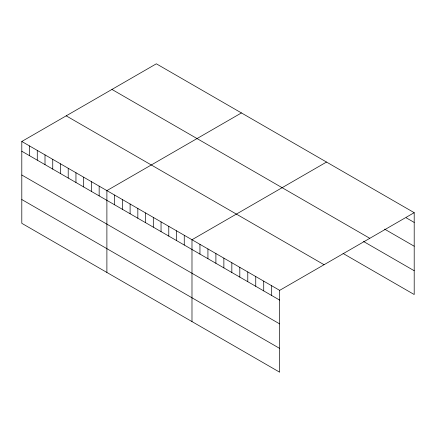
<?xml version="1.0" encoding="UTF-8"?>
<svg xmlns="http://www.w3.org/2000/svg" width="436" height="436" viewBox="0 0 436 436"><rect width="100%" height="100%" fill="white"/><g stroke="black" fill="none" stroke-linecap="round" stroke-linejoin="round"><path stroke-width="0.65" d="M21.8 141.477L279.661 290.354L279.661 372.197L21.8 223.325L21.8 141.477L156.339 63.803L414.2 212.675L414.2 294.523L343.039 253.436M241.435 112.929L106.891 190.608L106.891 272.451M326.526 162.056L191.987 239.735L191.987 321.583M279.661 290.354L414.2 212.675M406.232 217.826L414.2 222.431M384.596 229.129L414.2 246.22M111.943 89.434L369.799 238.307M363.531 241.479L414.2 270.729M66.201 115.845L324.057 264.717M21.8 151.232L279.661 300.104M21.8 175.021L279.661 323.894M21.8 199.535L279.661 348.408M271.688 285.749L271.688 295.504M263.72 281.149L263.72 290.899M255.747 276.549L255.747 286.299M247.779 271.944L247.779 281.7M239.811 267.344L239.811 277.094M231.838 262.745L231.838 272.495M223.87 258.139L223.87 267.895M215.896 253.539L215.896 263.29M207.928 248.94L207.928 258.69M199.955 244.334L199.955 254.09M184.254 235.271L184.254 245.021M176.515 230.802L176.515 240.558M168.781 226.339L168.781 236.089M161.042 221.87L161.042 231.625M153.309 217.406L153.309 227.156M145.575 212.937L145.575 222.692M137.836 208.473L137.836 218.223M130.102 204.004L130.102 213.76M122.363 199.541L122.363 209.291M114.63 195.072L114.63 204.827M99.157 186.139L99.157 195.895M91.424 181.676L91.424 191.426M83.685 177.207L83.685 186.962M75.951 172.743L75.951 182.493M68.212 168.274L68.212 178.03M60.479 163.811L60.479 173.561M52.745 159.342L52.745 169.097M45.006 154.878L45.006 164.628M37.273 150.409L37.273 160.165M29.534 145.946L29.534 155.696"/></g></svg>
